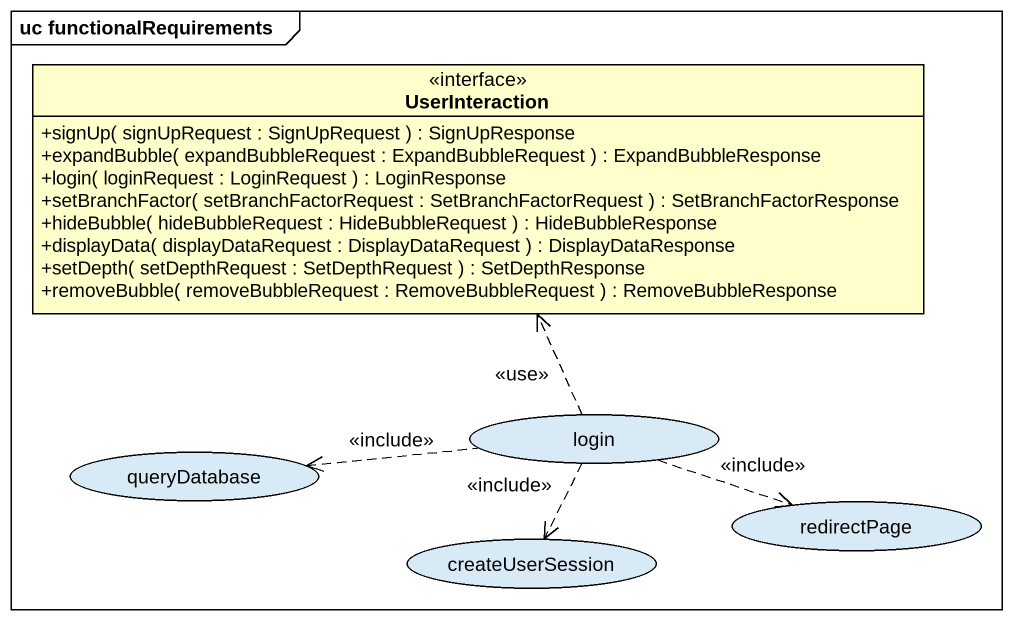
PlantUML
@startuml
mainframe uc functionalRequirements
allowmixing
hide circle
hide empty members
skinparam classAttributeIconSize 0
interface UserInteraction {
  +signUp( signUpRequest : SignUpRequest ) : SignUpResponse
  +expandBubble( expandBubbleRequest : ExpandBubbleRequest ) : ExpandBubbleResponse
  +login( loginRequest : LoginRequest ) : LoginResponse
  +setBranchFactor( setBranchFactorRequest : SetBranchFactorRequest ) : SetBranchFactorResponse
  +hideBubble( hideBubbleRequest : HideBubbleRequest ) : HideBubbleResponse
  +displayData( displayDataRequest : DisplayDataRequest ) : DisplayDataResponse
  +setDepth( setDepthRequest : SetDepthRequest ) : SetDepthResponse
  +removeBubble( removeBubbleRequest : RemoveBubbleRequest ) : RemoveBubbleResponse
}
usecase queryDatabase
usecase login
usecase redirectPage
usecase createUserSession
login .up.> UserInteraction : <<use>>
login .left.> queryDatabase : <<include>>
login .right.> redirectPage : <<include>>
login ..> createUserSession : <<include>>
@enduml
